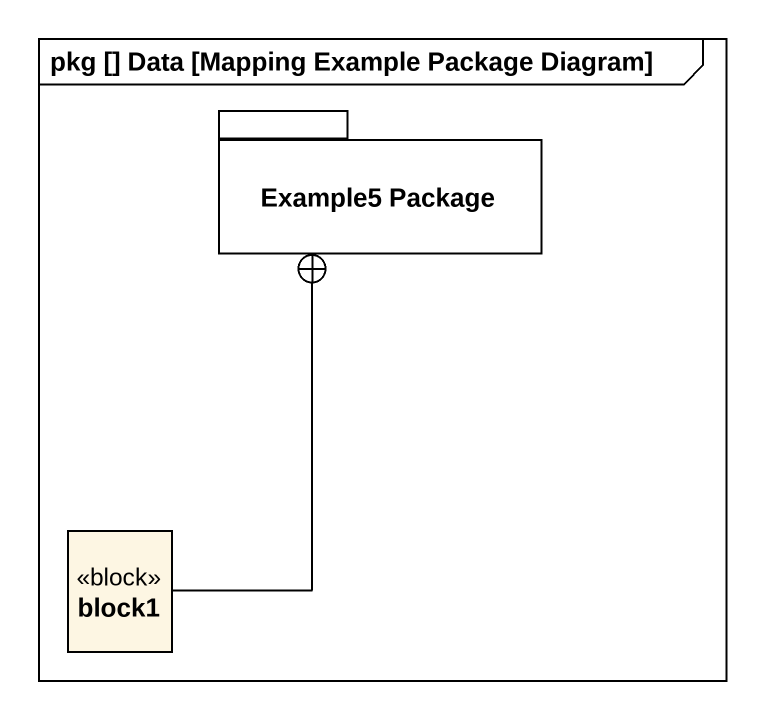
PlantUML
@startuml
mainframe pkg [] Data [Mapping Example Package Diagram]
hide circle
hide empty members
package "Example5 Package" as Example5_Package {
}
class block1 <<block>>
block1 -up-+ Example5_Package
@enduml
